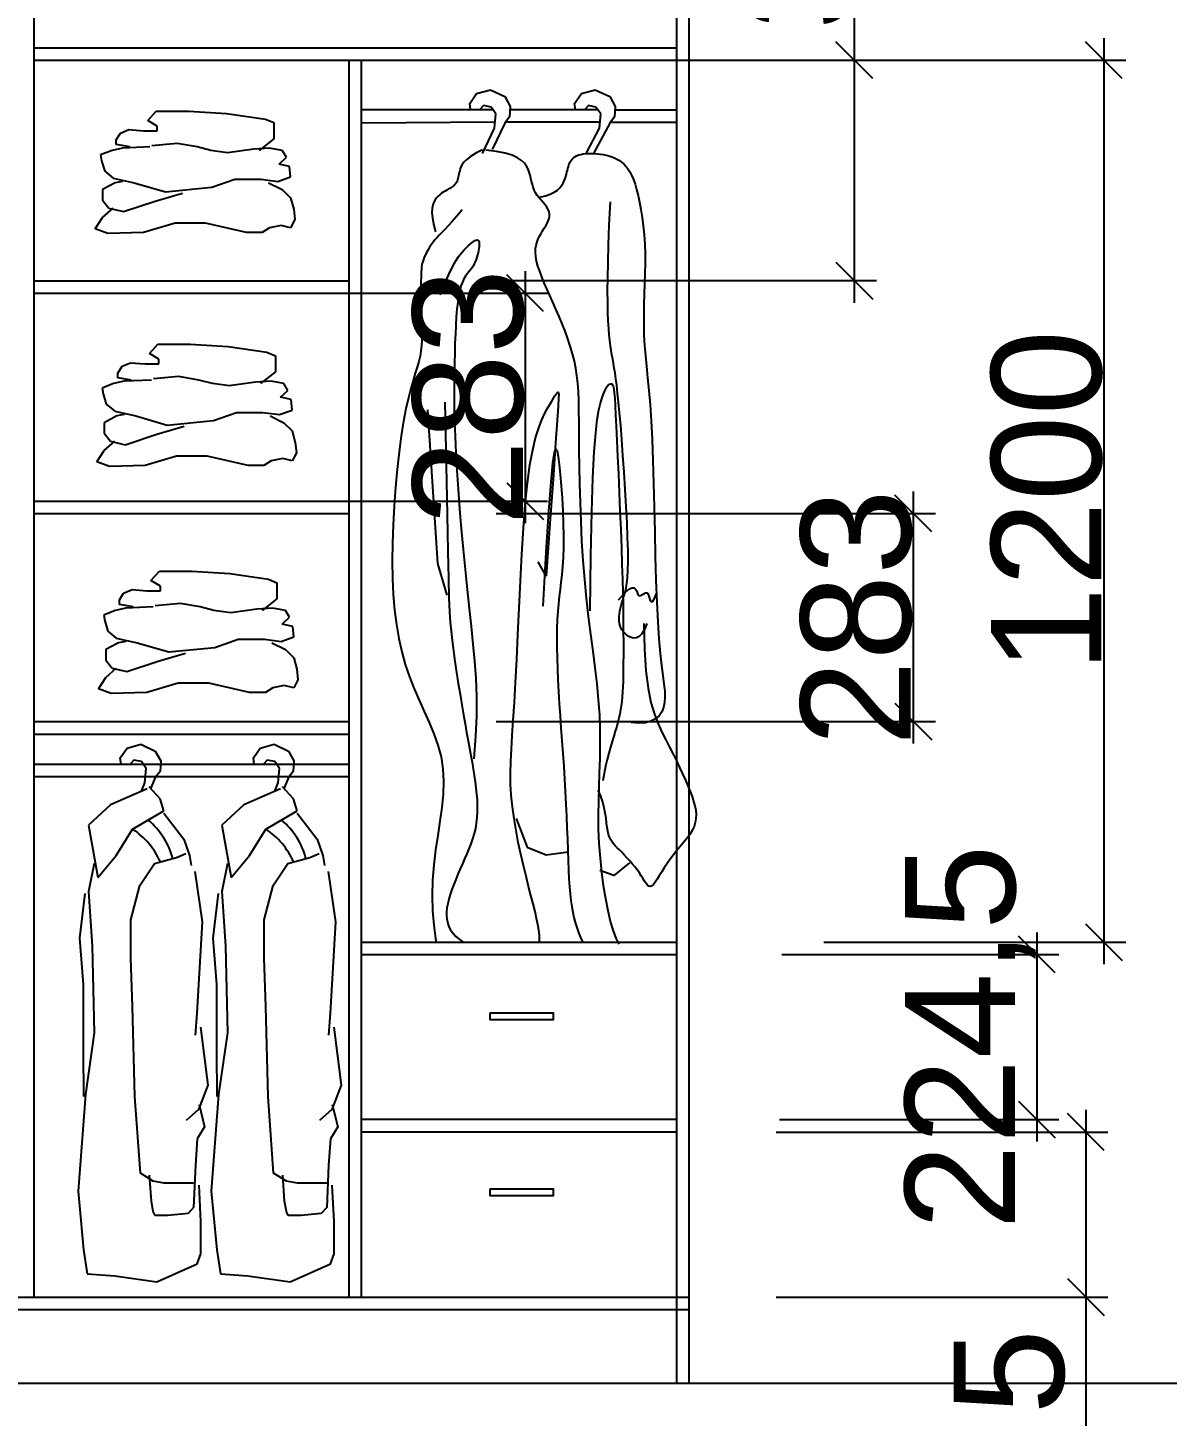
# Model space of a CAD drawing. Header units: millimetres. Extents: x -1666 to 220555, y -7114 to 28673.
# Drawn here: x 55787 to 57337, y -3278 to -1389 of the extents above; entities that cross this region are included whole.
import ezdxf

# ---------------------------------------------------------------- set-up
doc = ezdxf.new("R2010")
doc.units = ezdxf.units.MM
doc.header["$LTSCALE"] = 80
doc.styles.get("Standard").update_dxf_attribs({"font": 'arial.ttf'})
doc.dimstyles.new('ISO-25', dxfattribs={"dimtxt": 150, "dimasz": 50, "dimexe": 30, "dimexo": 200, "dimtad": 1, "dimtxsty": 'Standard', "dimblk": 'OBLIQUE', "dimcen": 2.5, "dimdle": 30, "dimclrd": 3, "dimclre": 3, "dimclrt": 3, "dimadec": 0, "dimazin": 0, "dimtfac": 1, "dimtmove": 0, "dimatfit": 3, "dimfxl": 1, "dimtfillclr": 3, "dimarcsym": 0})

# ---------------------------------------------------------------- blocks, each defined once
blk = doc.blocks.new('_Oblique')
at = {"color": 0, "linetype": 'ByBlock', "lineweight": -2}
blk.add_line((-0.5, -0.5), (0.5, 0.5), dxfattribs=at)
blk = doc.blocks.new('*D281')
at = {"color": 3, "lineweight": -2, "transparency": 16777216}
for p, q in [((56463.6, -1720.1), (56463.6, -2063.1)), ((56067.2, -1750.1), (56493.6, -1750.1)), ((56067.2, -2033.1), (56493.6, -2033.1))]:
    blk.add_line(p, q, dxfattribs=at)
at = {"layer": 'Defpoints', "color": 0, "transparency": 16777216}
for p in [(55867.2, -1750.1), (55867.2, -2033.1), (56463.6, -2033.1)]:
    blk.add_point(p, dxfattribs=at)
at = {"color": 3, "lineweight": -2, "transparency": 16777216, "xscale": 50, "yscale": 50, "zscale": 50}
for p, rotation in [((56463.6, -1750.1), 90), ((56463.6, -2033.1), 270)]:
    blk.add_blockref('_Oblique', p, dxfattribs=dict(at, rotation=rotation))
at = {"color": 3, "transparency": 16777216, "insert": (56386.4, -1891.6), "char_height": 150, "attachment_point": 5, "rotation": 90}
blk.add_mtext('283', dxfattribs=at)
blk = doc.blocks.new('*D282')
at = {"color": 3, "lineweight": -2, "transparency": 16777216}
for p, q in [((56991.5, -2020.1), (56991.5, -2363.1)), ((56424, -2050.1), (57021.5, -2050.1)), ((56424, -2333.1), (57021.5, -2333.1))]:
    blk.add_line(p, q, dxfattribs=at)
at = {"layer": 'Defpoints', "color": 0, "transparency": 16777216}
for p in [(56224, -2050.1), (56224, -2333.1), (56991.5, -2333.1)]:
    blk.add_point(p, dxfattribs=at)
at = {"color": 3, "lineweight": -2, "transparency": 16777216, "xscale": 50, "yscale": 50, "zscale": 50}
for p, rotation in [((56991.5, -2050.1), 90), ((56991.5, -2333.1), 270)]:
    blk.add_blockref('_Oblique', p, dxfattribs=dict(at, rotation=rotation))
at = {"color": 3, "transparency": 16777216, "insert": (56914.2, -2191.6), "char_height": 150, "attachment_point": 5, "rotation": 90}
blk.add_mtext('283', dxfattribs=at)
blk = doc.blocks.new('*D283')
at = {"color": 3, "lineweight": -2, "transparency": 16777216}
for p, q in [((56911.3, -1433.1), (56911.3, -1051.1)), ((56424, -1433.1), (56941.3, -1433.1)), ((56911.3, -1763.1), (56911.3, -1433.1)), ((56424, -1733.1), (56941.3, -1733.1))]:
    blk.add_line(p, q, dxfattribs=at)
at = {"layer": 'Defpoints', "color": 0, "transparency": 16777216}
for p in [(56224, -1433.1), (56911.3, -1433.1), (56224, -1733.1)]:
    blk.add_point(p, dxfattribs=at)
at = {"color": 3, "lineweight": -2, "transparency": 16777216, "xscale": 50, "yscale": 50, "zscale": 50}
for p, rotation in [((56911.3, -1433.1), 90), ((56911.3, -1733.1), 270)]:
    blk.add_blockref('_Oblique', p, dxfattribs=dict(at, rotation=rotation))
at = {"color": 3, "transparency": 16777216, "insert": (56834.1, -1217.1), "char_height": 150, "attachment_point": 5, "rotation": 90}
blk.add_mtext('300', dxfattribs=at)
blk = doc.blocks.new('*D284')
at = {"color": 3, "lineweight": -2, "transparency": 16777216}
for p, q in [((57250.6, -1403.1), (57250.6, -2663.1)), ((56869.7, -1433.1), (57280.6, -1433.1)), ((56869.7, -2633.1), (57280.6, -2633.1))]:
    blk.add_line(p, q, dxfattribs=at)
at = {"layer": 'Defpoints', "color": 0, "transparency": 16777216}
for p in [(56669.7, -1433.1), (56669.7, -2633.1), (57250.6, -2633.1)]:
    blk.add_point(p, dxfattribs=at)
at = {"color": 3, "lineweight": -2, "transparency": 16777216, "xscale": 50, "yscale": 50, "zscale": 50}
for p, rotation in [((57250.6, -1433.1), 90), ((57250.6, -2633.1), 270)]:
    blk.add_blockref('_Oblique', p, dxfattribs=dict(at, rotation=rotation))
at = {"color": 3, "transparency": 16777216, "insert": (57173.4, -2033.1), "char_height": 150, "attachment_point": 5, "rotation": 90}
blk.add_mtext('1200', dxfattribs=at)
blk = doc.blocks.new('*D286')
at = {"color": 3, "lineweight": -2, "transparency": 16777216}
for p, q in [((57159.7, -2620.1), (57159.7, -2904.6)), ((56812.8, -2650.1), (57189.7, -2650.1)), ((56809.4, -2874.6), (57189.7, -2874.6))]:
    blk.add_line(p, q, dxfattribs=at)
at = {"layer": 'Defpoints', "color": 0, "transparency": 16777216}
for p in [(56612.8, -2650.1), (56609.4, -2874.6), (57159.7, -2874.6)]:
    blk.add_point(p, dxfattribs=at)
at = {"color": 3, "lineweight": -2, "transparency": 16777216, "xscale": 50, "yscale": 50, "zscale": 50}
for p, rotation in [((57159.7, -2650.1), 90), ((57159.7, -2874.6), 270)]:
    blk.add_blockref('_Oblique', p, dxfattribs=dict(at, rotation=rotation))
at = {"color": 3, "transparency": 16777216, "insert": (57069, -2762.4), "char_height": 150, "attachment_point": 5, "rotation": 90}
blk.add_mtext('224,5', dxfattribs=at)
blk = doc.blocks.new('*D287')
at = {"color": 3, "lineweight": -2, "transparency": 16777216}
for p, q in [((57226.1, -2861.6), (57226.1, -3116.1)), ((56804.9, -2891.6), (57256.1, -2891.6)), ((56804.9, -3116.1), (57256.1, -3116.1)), ((57226.1, -3116.1), (57226.1, -3677.3))]:
    blk.add_line(p, q, dxfattribs=at)
at = {"layer": 'Defpoints', "color": 0, "transparency": 16777216}
for p in [(56604.9, -2891.6), (56604.9, -3116.1), (57226.1, -3116.1)]:
    blk.add_point(p, dxfattribs=at)
at = {"color": 3, "lineweight": -2, "transparency": 16777216, "xscale": 50, "yscale": 50, "zscale": 50}
for p, rotation in [((57226.1, -2891.6), 90), ((57226.1, -3116.1), 270)]:
    blk.add_blockref('_Oblique', p, dxfattribs=dict(at, rotation=rotation))
at = {"color": 3, "transparency": 16777216, "insert": (57135.3, -3421.7), "char_height": 150, "attachment_point": 5, "rotation": 90}
blk.add_mtext('224,5', dxfattribs=at)
blk = doc.blocks.new('*D288')
at = {"color": 3, "lineweight": -2, "transparency": 16777216}
for p, q in [((54903.7, -3316.1), (54903.7, -3630.4)), ((55332.5, -3316.1), (55332.5, -3630.4)), ((54873.7, -3600.4), (55332.5, -3600.4)), ((55332.5, -3600.4), (56013.6, -3600.4))]:
    blk.add_line(p, q, dxfattribs=at)
at = {"layer": 'Defpoints', "color": 0, "transparency": 16777216}
for p in [(54903.7, -3116.1), (55332.5, -3116.1), (55332.5, -3600.4)]:
    blk.add_point(p, dxfattribs=at)
at = {"color": 3, "lineweight": -2, "transparency": 16777216, "xscale": 50, "yscale": 50, "zscale": 50, "rotation": 180}
blk.add_blockref('_Oblique', (54903.7, -3600.4), dxfattribs=at)
at = {"color": 3, "lineweight": -2, "transparency": 16777216, "xscale": 50, "yscale": 50, "zscale": 50}
blk.add_blockref('_Oblique', (55332.5, -3600.4), dxfattribs=at)
at = {"color": 3, "transparency": 16777216, "insert": (55698, -3509.6), "char_height": 150, "attachment_point": 5}
blk.add_mtext('428,75', dxfattribs=at)

msp = doc.modelspace()

# ---------------------------------------------------------------- linework, layer by layer
at = {"color": 41, "true_color": 0xf4ee51}
for p, q in [((56669.714, -3233.143), (56669.714, -423.143)), ((56686.714, -3233.143), (56686.714, -423.143)), ((55795.214, -3116.143), (55795.214, -440.143)), ((55795.214, -1416.143), (56669.714, -1416.143)), ((55795.214, -1433.143), (56669.714, -1433.143)), ((56223.964, -3116.143), (56223.964, -1433.143)), ((56240.964, -3116.143), (56240.964, -1433.143)), ((55795.214, -1733.143), (56223.964, -1733.143)), ((55795.214, -1750.143), (56223.964, -1750.143)), ((55795.214, -2033.143), (56223.964, -2033.143)), ((55795.214, -2050.143), (56223.964, -2050.143)), ((55795.214, -2333.143), (56223.964, -2333.143)), ((55795.214, -2350.143), (56223.964, -2350.143)), ((56240.964, -2633.143), (56669.714, -2633.143)), ((56240.964, -2650.143), (56669.714, -2650.143)), ((56669.714, -2874.643), (56240.964, -2874.643)), ((56669.714, -2891.643), (56240.964, -2891.643)), ((54903.714, -3116.143), (56686.714, -3116.143)), ((54903.714, -3133.143), (56686.714, -3133.143)), ((49392.576, -3233.143), (57996.849, -3233.143))]:
    msp.add_line(p, q, dxfattribs=at)
at = {"color": 8}
for p, q in [((56397.419, -1478.494), (56416.112, -1473.354)), ((56416.112, -1473.354), (56435.738, -1482.607)), ((56540.125, -1478.494), (56558.817, -1473.354)), ((56558.817, -1473.354), (56578.444, -1482.607)), ((56388.073, -1491.859), (56397.419, -1478.494)), ((56389.227, -1500.323), (56388.073, -1491.859)), ((56435.738, -1482.607), (56443.215, -1495.972)), ((56530.779, -1491.859), (56540.125, -1478.494)), ((56531.933, -1500.323), (56530.779, -1491.859)), ((56578.444, -1482.607), (56585.921, -1495.972)), ((55949.992, -1514.961), (55961.421, -1502.389)), ((55961.421, -1502.389), (56005.706, -1502.389)), ((56005.706, -1502.389), (56057.135, -1505.532)), ((56057.135, -1505.532), (56109.992, -1513.389)), ((56240.964, -1500.323), (56419.396, -1500.323)), ((56406.766, -1494.944), (56401.875, -1500.323)), ((56417.046, -1497), (56406.766, -1494.944)), ((56423.588, -1506.252), (56417.046, -1497)), ((56421.719, -1525.786), (56423.588, -1506.252)), ((56442.281, -1510.365), (56435.738, -1518.589)), ((56443.215, -1495.972), (56442.281, -1510.365)), ((56442.933, -1500.323), (56562.102, -1500.323)), ((56442.933, -1500.323), (56504.312, -1500.323)), ((56549.471, -1494.944), (56544.581, -1500.323)), ((56559.752, -1497), (56549.471, -1494.944)), ((56566.294, -1506.252), (56559.752, -1497)), ((56564.425, -1525.786), (56566.294, -1506.252)), ((56584.987, -1510.365), (56578.444, -1518.589)), ((56585.921, -1495.972), (56584.987, -1510.365)), ((56586.786, -1500.615), (56669.714, -1500.615)), ((55912.849, -1532.247), (55924.278, -1527.532)), ((55924.278, -1527.532), (55944.278, -1529.104)), ((55944.278, -1529.104), (55962.849, -1529.104)), ((55962.849, -1522.818), (55949.992, -1514.961)), ((55962.849, -1529.104), (55962.849, -1522.818)), ((56109.992, -1513.389), (56121.42, -1518.104)), ((56121.42, -1518.104), (56121.42, -1540.104)), ((56240.964, -1518.176), (56422.549, -1517.111)), ((56405.501, -1560.235), (56421.719, -1525.786)), ((56435.738, -1518.589), (56418.377, -1554.796)), ((56436.915, -1517.111), (56565.255, -1517.111)), ((56436.915, -1517.111), (56507.465, -1517.111)), ((56547.024, -1559.052), (56564.425, -1525.786)), ((56578.444, -1518.589), (56556.953, -1559.271)), ((56580.768, -1517.403), (56669.714, -1517.403)), ((55907.135, -1541.675), (55912.849, -1532.247)), ((55907.135, -1547.961), (55907.135, -1541.675)), ((55925.706, -1551.104), (55907.135, -1547.961)), ((55989.992, -1546.389), (55955.706, -1549.532)), ((56017.135, -1551.104), (55989.992, -1546.389)), ((56121.42, -1540.104), (56101.42, -1555.818)), ((55901.421, -1555.818), (55885.706, -1562.104)), ((55885.706, -1562.104), (55887.135, -1569.961)), ((55915.706, -1552.675), (55901.421, -1555.818)), ((55952.849, -1551.104), (55915.706, -1552.675)), ((56035.706, -1555.818), (56017.135, -1551.104)), ((56058.563, -1558.961), (56035.706, -1555.818)), ((56094.277, -1554.247), (56058.563, -1558.961)), ((56115.706, -1552.675), (56094.277, -1554.247)), ((56132.849, -1555.818), (56115.706, -1552.675)), ((56128.563, -1574.675), (56138.563, -1565.247)), ((56138.563, -1565.247), (56132.849, -1555.818)), ((55887.135, -1569.961), (55891.421, -1584.104)), ((55891.421, -1584.104), (55902.849, -1593.532)), ((56142.849, -1577.818), (56128.563, -1574.675)), ((56144.277, -1591.961), (56142.849, -1577.818)), ((55905.706, -1599.818), (55888.564, -1609.247)), ((55902.849, -1593.532), (55931.421, -1599.818)), ((55915.706, -1598.247), (55905.706, -1599.818)), ((55931.421, -1599.818), (55974.278, -1612.389)), ((56037.135, -1606.104), (56068.563, -1595.104)), ((56068.563, -1595.104), (56104.277, -1595.104)), ((56104.277, -1595.104), (56127.135, -1598.247)), ((56114.277, -1599.818), (56132.849, -1609.247)), ((56127.135, -1598.247), (56144.277, -1591.961)), ((55888.564, -1609.247), (55888.564, -1623.389)), ((55888.564, -1623.389), (55897.135, -1634.389)), ((55959.992, -1624.961), (55997.135, -1613.961)), ((55974.278, -1612.389), (56037.135, -1606.104)), ((56132.849, -1609.247), (56144.277, -1620.247)), ((56144.277, -1620.247), (56148.563, -1635.961)), ((55888.564, -1646.961), (55902.849, -1634.389)), ((55897.135, -1634.389), (55917.135, -1639.104)), ((55917.135, -1639.104), (55959.992, -1624.961)), ((56148.563, -1635.961), (56149.992, -1650.104)), ((55878.564, -1662.675), (55888.564, -1646.961)), ((55987.135, -1654.818), (55944.278, -1667.389)), ((56028.563, -1654.818), (55987.135, -1654.818)), ((56084.278, -1667.389), (56028.563, -1654.818)), ((56115.706, -1661.104), (56105.706, -1667.389)), ((56131.42, -1657.961), (56115.706, -1661.104)), ((56144.277, -1661.104), (56131.42, -1657.961)), ((56149.992, -1650.104), (56144.277, -1661.104)), ((55895.706, -1668.961), (55878.564, -1662.675)), ((55944.278, -1667.389), (55895.706, -1668.961)), ((56105.706, -1667.389), (56084.278, -1667.389)), ((55952.137, -1832.149), (55963.565, -1819.577)), ((55964.994, -1840.006), (55952.137, -1832.149)), ((55963.565, -1819.577), (56007.851, -1819.577)), ((56007.851, -1819.577), (56059.279, -1822.72)), ((56059.279, -1822.72), (56112.136, -1830.577)), ((56112.136, -1830.577), (56123.565, -1835.292)), ((55909.28, -1858.863), (55914.994, -1849.435)), ((55914.994, -1849.435), (55926.423, -1844.72)), ((55926.423, -1844.72), (55946.422, -1846.292)), ((55946.422, -1846.292), (55964.994, -1846.292)), ((55964.994, -1846.292), (55964.994, -1840.006)), ((56123.565, -1835.292), (56123.565, -1857.292)), ((55917.851, -1869.863), (55903.565, -1873.006)), ((55909.28, -1865.149), (55909.28, -1858.863)), ((55927.851, -1868.292), (55909.28, -1865.149)), ((55954.994, -1868.292), (55917.851, -1869.863)), ((55992.137, -1863.577), (55957.851, -1866.72)), ((56019.279, -1868.292), (55992.137, -1863.577)), ((56037.851, -1873.006), (56019.279, -1868.292)), ((56117.851, -1869.863), (56096.422, -1871.435)), ((56123.565, -1857.292), (56103.565, -1873.006)), ((56134.994, -1873.006), (56117.851, -1869.863)), ((55903.565, -1873.006), (55887.851, -1879.292)), ((55887.851, -1879.292), (55889.28, -1887.149)), ((55889.28, -1887.149), (55893.565, -1901.292)), ((56060.708, -1876.149), (56037.851, -1873.006)), ((56096.422, -1871.435), (56060.708, -1876.149)), ((56130.708, -1891.863), (56140.708, -1882.435)), ((56140.708, -1882.435), (56134.994, -1873.006)), ((55893.565, -1901.292), (55904.994, -1910.72)), ((56144.994, -1895.006), (56130.708, -1891.863)), ((56146.422, -1909.149), (56144.994, -1895.006)), ((55907.851, -1917.006), (55890.708, -1926.435)), ((55890.708, -1926.435), (55890.708, -1940.577)), ((55904.994, -1910.72), (55933.565, -1917.006)), ((55917.851, -1915.435), (55907.851, -1917.006)), ((55933.565, -1917.006), (55976.422, -1929.577)), ((55976.422, -1929.577), (56039.279, -1923.292)), ((56039.279, -1923.292), (56070.708, -1912.292)), ((56070.708, -1912.292), (56106.422, -1912.292)), ((56106.422, -1912.292), (56129.279, -1915.435)), ((56116.422, -1917.006), (56134.994, -1926.435)), ((56129.279, -1915.435), (56146.422, -1909.149)), ((56134.994, -1926.435), (56146.422, -1937.434)), ((55890.708, -1940.577), (55899.28, -1951.577)), ((55919.28, -1956.292), (55962.137, -1942.149)), ((55962.137, -1942.149), (55999.28, -1931.149)), ((56146.422, -1937.434), (56150.708, -1953.149)), ((55880.708, -1979.863), (55890.708, -1964.149)), ((55890.708, -1964.149), (55904.994, -1951.577)), ((55899.28, -1951.577), (55919.28, -1956.292)), ((56150.708, -1953.149), (56152.136, -1967.292)), ((55897.851, -1986.149), (55880.708, -1979.863)), ((55989.28, -1972.006), (55946.422, -1984.577)), ((56030.708, -1972.006), (55989.28, -1972.006)), ((56086.422, -1984.577), (56030.708, -1972.006)), ((56117.851, -1978.292), (56107.851, -1984.577)), ((56133.565, -1975.149), (56117.851, -1978.292)), ((56146.422, -1978.292), (56133.565, -1975.149)), ((56152.136, -1967.292), (56146.422, -1978.292)), ((55946.422, -1984.577), (55897.851, -1986.149)), ((56107.851, -1984.577), (56086.422, -1984.577)), ((55954.281, -2140.93), (55965.71, -2128.359)), ((55965.71, -2128.359), (56009.995, -2128.359)), ((56009.995, -2128.359), (56061.424, -2131.502)), ((56061.424, -2131.502), (56114.281, -2139.359)), ((55917.138, -2158.216), (55928.567, -2153.502)), ((55928.567, -2153.502), (55948.567, -2155.073)), ((55967.138, -2148.787), (55954.281, -2140.93)), ((55967.138, -2155.073), (55967.138, -2148.787)), ((56114.281, -2139.359), (56125.709, -2144.073)), ((56125.709, -2144.073), (56125.709, -2166.073)), ((55911.424, -2167.645), (55917.138, -2158.216)), ((55911.424, -2173.93), (55911.424, -2167.645)), ((55948.567, -2155.073), (55967.138, -2155.073)), ((55994.281, -2172.359), (55959.995, -2175.502)), ((56021.424, -2177.073), (55994.281, -2172.359)), ((56125.709, -2166.073), (56105.709, -2181.787)), ((55905.71, -2181.787), (55889.996, -2188.073)), ((55889.996, -2188.073), (55891.424, -2195.93)), ((55919.996, -2178.645), (55905.71, -2181.787)), ((55929.996, -2177.073), (55911.424, -2173.93)), ((55957.138, -2177.073), (55919.996, -2178.645)), ((56039.995, -2181.787), (56021.424, -2177.073)), ((56062.852, -2184.93), (56039.995, -2181.787)), ((56098.567, -2180.216), (56062.852, -2184.93)), ((56119.995, -2178.645), (56098.567, -2180.216)), ((56137.138, -2181.787), (56119.995, -2178.645)), ((56132.852, -2200.645), (56142.852, -2191.216)), ((56142.852, -2191.216), (56137.138, -2181.787)), ((55891.424, -2195.93), (55895.71, -2210.073)), ((55895.71, -2210.073), (55907.138, -2219.502)), ((56147.138, -2203.787), (56132.852, -2200.645)), ((56148.567, -2217.93), (56147.138, -2203.787)), ((55909.996, -2225.787), (55892.853, -2235.216)), ((55907.138, -2219.502), (55935.71, -2225.787)), ((55919.996, -2224.216), (55909.996, -2225.787)), ((55935.71, -2225.787), (55978.567, -2238.359)), ((56041.424, -2232.073), (56072.852, -2221.073)), ((56072.852, -2221.073), (56108.567, -2221.073)), ((56108.567, -2221.073), (56131.424, -2224.216)), ((56118.567, -2225.787), (56137.138, -2235.216)), ((56131.424, -2224.216), (56148.567, -2217.93)), ((55892.853, -2235.216), (55892.853, -2249.359)), ((55964.281, -2250.93), (56001.424, -2239.93)), ((55978.567, -2238.359), (56041.424, -2232.073)), ((56137.138, -2235.216), (56148.567, -2246.216)), ((56148.567, -2246.216), (56152.852, -2261.93)), ((55892.853, -2249.359), (55901.424, -2260.359)), ((55892.853, -2272.93), (55907.138, -2260.359)), ((55901.424, -2260.359), (55921.424, -2265.073)), ((55921.424, -2265.073), (55964.281, -2250.93)), ((56152.852, -2261.93), (56154.281, -2276.073)), ((55882.853, -2288.645), (55892.853, -2272.93)), ((55991.424, -2280.787), (55948.567, -2293.359)), ((56032.852, -2280.787), (55991.424, -2280.787)), ((56088.567, -2293.359), (56032.852, -2280.787)), ((56135.709, -2283.93), (56119.995, -2287.073)), ((56148.567, -2287.073), (56135.709, -2283.93)), ((56154.281, -2276.073), (56148.567, -2287.073)), ((55899.996, -2294.93), (55882.853, -2288.645)), ((55948.567, -2293.359), (55899.996, -2294.93)), ((56109.995, -2293.359), (56088.567, -2293.359)), ((56119.995, -2287.073), (56109.995, -2293.359)), ((55912.435, -2382.407), (55921.781, -2369.042)), ((55921.781, -2369.042), (55940.474, -2363.902)), ((55940.474, -2363.902), (55960.1, -2373.155)), ((55960.1, -2373.155), (55967.577, -2386.52)), ((56093.722, -2382.407), (56103.068, -2369.042)), ((56103.068, -2369.042), (56121.76, -2363.902)), ((56121.76, -2363.902), (56141.387, -2373.155)), ((56141.387, -2373.155), (56148.864, -2386.52)), ((55795.214, -2390.871), (56223.964, -2390.871)), ((55913.589, -2390.871), (55912.435, -2382.407)), ((55931.127, -2385.492), (55926.237, -2390.871)), ((55941.408, -2387.548), (55931.127, -2385.492)), ((55947.95, -2396.8), (55941.408, -2387.548)), ((55946.081, -2416.334), (55947.95, -2396.8)), ((55967.577, -2386.52), (55966.643, -2400.913)), ((56094.876, -2390.871), (56093.722, -2382.407)), ((56112.414, -2385.492), (56107.524, -2390.871)), ((56122.695, -2387.548), (56112.414, -2385.492)), ((56129.237, -2396.8), (56122.695, -2387.548)), ((56127.368, -2416.334), (56129.237, -2396.8)), ((56148.864, -2386.52), (56147.929, -2400.913)), ((55795.214, -2407.659), (56223.964, -2407.659)), ((55941.617, -2427.942), (55946.081, -2416.334)), ((55960.1, -2409.137), (55954.493, -2422.502)), ((55966.643, -2400.913), (55960.1, -2409.137)), ((56122.903, -2427.942), (56127.368, -2416.334)), ((56141.387, -2409.137), (56135.779, -2422.502)), ((56147.929, -2400.913), (56141.387, -2409.137)), ((55949.289, -2424.566), (55899.404, -2446.515)), ((55966.749, -2438.284), (55951.783, -2421.822)), ((55954.493, -2422.502), (55954.26, -2424.547)), ((56130.576, -2424.566), (56080.691, -2446.515)), ((56148.035, -2438.284), (56133.07, -2421.822)), ((56135.779, -2422.502), (56135.547, -2424.547)), ((55899.404, -2446.515), (55869.473, -2473.952)), ((55929.335, -2479.439), (55971.737, -2454.746)), ((55971.737, -2454.746), (55966.749, -2438.284)), ((56080.691, -2446.515), (56050.76, -2473.952)), ((56110.622, -2479.439), (56153.024, -2454.746)), ((56153.024, -2454.746), (56148.035, -2438.284)), ((55869.473, -2473.952), (55881.944, -2545.287)), ((55971.737, -2457.49), (55999.174, -2493.158)), ((56050.76, -2473.952), (56063.231, -2545.287)), ((56153.024, -2457.49), (56180.461, -2493.158)), ((55906.887, -2515.107), (55929.335, -2479.439)), ((55999.174, -2493.158), (56006.657, -2515.107)), ((56088.173, -2515.107), (56110.622, -2479.439)), ((56180.461, -2493.158), (56187.943, -2515.107)), ((55989.197, -2517.851), (56001.668, -2512.363)), ((56170.484, -2517.851), (56182.955, -2512.363)), ((55876.956, -2526.082), (55869.473, -2564.493)), ((55881.944, -2545.287), (55906.887, -2515.107)), ((55939.312, -2556.262), (55959.266, -2526.082)), ((55959.266, -2526.082), (55989.197, -2517.851)), ((56006.657, -2515.107), (56009.151, -2528.825)), ((56058.242, -2526.082), (56050.76, -2564.493)), ((56063.231, -2545.287), (56088.173, -2515.107)), ((56120.599, -2556.262), (56140.553, -2526.082)), ((56140.553, -2526.082), (56170.484, -2517.851)), ((56187.943, -2515.107), (56190.438, -2528.825)), ((56014.14, -2537.056), (56024.117, -2605.648)), ((56195.426, -2537.056), (56205.403, -2605.648)), ((55864.485, -2567.237), (55857.002, -2627.598)), ((55869.473, -2564.493), (55874.462, -2638.573)), ((55926.841, -2602.905), (55939.312, -2556.262)), ((56045.771, -2567.237), (56038.288, -2627.598)), ((56050.76, -2564.493), (56055.748, -2638.573)), ((56108.127, -2602.905), (56120.599, -2556.262)), ((55926.841, -2655.035), (55926.841, -2602.905)), ((56024.117, -2605.648), (56016.929, -2729.727)), ((56108.127, -2655.035), (56108.127, -2602.905)), ((56205.403, -2605.648), (56198.215, -2729.727)), ((55857.002, -2627.598), (55861.99, -2690.702)), ((55874.462, -2638.573), (55876.956, -2756.551)), ((56038.288, -2627.598), (56043.277, -2690.702)), ((56055.748, -2638.573), (56058.242, -2756.551)), ((55929.335, -2720.883), (55926.841, -2655.035)), ((56110.622, -2720.883), (56108.127, -2655.035)), ((55861.99, -2690.702), (55861.99, -2781.244)), ((56043.277, -2690.702), (56043.277, -2781.244)), ((55932.387, -2843.191), (55929.335, -2720.883)), ((56016.929, -2729.727), (56014.435, -2759.908)), ((56113.674, -2843.191), (56110.622, -2720.883)), ((56198.215, -2729.727), (56195.721, -2759.908)), ((55876.956, -2756.551), (55865.043, -2840.448)), ((56021.917, -2748.933), (56031.599, -2827.886)), ((56058.242, -2756.551), (56046.329, -2840.448)), ((56203.204, -2748.933), (56212.886, -2827.886)), ((55861.99, -2781.244), (55862.548, -2843.191)), ((56043.277, -2781.244), (56043.835, -2843.191)), ((56031.599, -2827.886), (56019.128, -2860.81)), ((56212.886, -2827.886), (56200.415, -2860.81)), ((55865.043, -2840.448), (55855.066, -2972.144)), ((55939.87, -2947.451), (55932.387, -2843.191)), ((56046.329, -2840.448), (56036.352, -2972.144)), ((56121.156, -2947.451), (56113.674, -2843.191)), ((56019.128, -2860.81), (56002.226, -2876.115)), ((56019.686, -2854.166), (56027.169, -2884.346)), ((56200.415, -2860.81), (56183.513, -2876.115)), ((56200.972, -2854.166), (56208.455, -2884.346)), ((56027.169, -2884.346), (56017.192, -2900.808)), ((56208.455, -2884.346), (56198.478, -2900.808)), ((56017.192, -2900.808), (56014.698, -2936.476)), ((56198.478, -2900.808), (56195.984, -2936.476)), ((56014.698, -2936.476), (56012.203, -2994.093)), ((56195.984, -2936.476), (56193.49, -2994.093)), ((55957.33, -2958.426), (55939.87, -2947.451)), ((55954.836, -2985.862), (55952.341, -2950.195)), ((55972.295, -2961.169), (55957.33, -2958.426)), ((56012.203, -2961.169), (55972.295, -2961.169)), ((56022.18, -3013.299), (56019.686, -2963.913)), ((56138.616, -2958.426), (56121.156, -2947.451)), ((56136.122, -2985.862), (56133.628, -2950.195)), ((56153.582, -2961.169), (56138.616, -2958.426)), ((56193.49, -2961.169), (56153.582, -2961.169)), ((56203.467, -3013.299), (56200.972, -2963.913)), ((55855.066, -2972.144), (55862.548, -3051.711)), ((56036.352, -2972.144), (56043.835, -3051.711)), ((55957.33, -2999.581), (55954.836, -2985.862)), ((55959.824, -3005.068), (55957.33, -2999.581)), ((56004.721, -3002.324), (55977.284, -3005.068)), ((56012.203, -2994.093), (56004.721, -3002.324)), ((56138.616, -2999.581), (56136.122, -2985.862)), ((56141.11, -3005.068), (56138.616, -2999.581)), ((56186.007, -3002.324), (56158.57, -3005.068)), ((56193.49, -2994.093), (56186.007, -3002.324)), ((55977.284, -3005.068), (55959.824, -3005.068)), ((56022.18, -3057.198), (56022.18, -3013.299)), ((56158.57, -3005.068), (56141.11, -3005.068)), ((56203.467, -3057.198), (56203.467, -3013.299)), ((55862.548, -3051.711), (55867.537, -3084.635)), ((56017.192, -3070.916), (56022.18, -3057.198)), ((56043.835, -3051.711), (56048.823, -3084.635)), ((56198.478, -3070.916), (56203.467, -3057.198)), ((55962.318, -3095.61), (56017.192, -3070.916)), ((56143.605, -3095.61), (56198.478, -3070.916)), ((55867.537, -3084.635), (55904.951, -3087.378)), ((55904.951, -3087.378), (55962.318, -3095.61)), ((56048.823, -3084.635), (56086.237, -3087.378)), ((56086.237, -3087.378), (56143.605, -3095.61))]:
    msp.add_line(p, q, dxfattribs=at)
for points in [[(56405.55, -1555.131), (56396.329, -1559.826), (56389.209, -1564.132), (56383.899, -1568.079), (56380.109, -1571.7), (56377.547, -1575.027), (56375.924, -1578.091), (56374.949, -1580.924), (56374.331, -1583.558), (56373.825, -1586.02), (56373.365, -1588.319), (56372.931, -1590.459), (56372.5, -1592.443), (56372.053, -1594.277), (56371.568, -1595.965), (56371.025, -1597.51), (56370.402, -1598.917), (56369.68, -1600.194), (56368.845, -1601.362), (56367.884, -1602.446), (56366.785, -1603.472), (56365.536, -1604.464), (56364.123, -1605.447), (56362.535, -1606.448), (56360.758, -1607.49), (56358.789, -1608.6), (56356.661, -1609.803), (56354.416, -1611.128), (56352.096, -1612.602), (56349.742, -1614.252), (56347.397, -1616.104), (56345.101, -1618.187), (56342.898, -1620.527), (56340.844, -1623.182), (56339.058, -1626.323), (56337.674, -1630.156), (56336.826, -1634.882), (56336.647, -1640.705), (56337.272, -1647.827), (56338.835, -1656.453), (56341.469, -1666.784)], [(56591.111, -2636.114), (56587.238, -2627.943), (56583.432, -2617.696), (56579.759, -2605.178), (56576.288, -2590.622), (56573.084, -2574.366), (56570.216, -2556.75), (56567.749, -2538.113), (56565.751, -2518.793), (56564.288, -2499.13), (56563.429, -2479.463), (56563.197, -2460.056), (56563.451, -2440.87), (56564.007, -2421.793), (56564.679, -2402.712), (56565.285, -2383.514), (56565.639, -2364.085), (56565.558, -2344.314), (56564.858, -2324.086), (56563.411, -2303.303), (56561.324, -2281.929), (56558.757, -2259.938), (56555.873, -2237.309), (56552.834, -2214.018), (56549.804, -2190.042), (56546.943, -2165.358), (56544.414, -2139.942), (56542.344, -2113.843), (56540.711, -2087.391), (56539.459, -2060.988), (56538.532, -2035.038), (56537.873, -2009.942), (56537.425, -1986.101), (56537.131, -1963.919), (56536.936, -1943.797), (56536.779, -1926.014), (56536.586, -1910.362), (56536.283, -1896.506), (56535.791, -1884.113), (56535.036, -1872.851), (56533.94, -1862.387), (56532.428, -1852.388), (56530.423, -1842.521), (56527.875, -1832.52), (56524.842, -1822.385), (56521.407, -1812.182), (56517.653, -1801.98), (56513.666, -1791.845), (56509.527, -1781.843), (56505.322, -1772.043), (56501.133, -1762.511), (56497.044, -1753.306), (56493.136, -1744.461), (56489.486, -1736.002), (56486.176, -1727.952), (56483.284, -1720.338), (56480.891, -1713.185), (56479.075, -1706.517), (56477.916, -1700.359), (56477.465, -1694.724), (56477.659, -1689.566), (56478.406, -1684.826), (56479.613, -1680.446), (56481.188, -1676.368), (56483.039, -1672.532), (56485.075, -1668.881), (56487.203, -1665.355), (56489.33, -1661.905), (56491.361, -1658.518), (56493.199, -1655.19), (56494.749, -1651.915), (56495.913, -1648.692), (56496.596, -1645.514), (56496.701, -1642.378), (56496.133, -1639.28), (56494.836, -1636.212), (56492.929, -1633.152), (56490.57, -1630.075), (56487.917, -1626.957), (56485.131, -1623.771), (56482.37, -1620.494), (56479.793, -1617.099), (56477.559, -1613.562), (56475.781, -1609.866), (56474.386, -1606.028), (56473.255, -1602.072), (56472.268, -1598.024), (56471.306, -1593.91), (56470.25, -1589.753), (56468.981, -1585.58), (56467.379, -1581.415), (56465.289, -1577.291), (56462.414, -1573.272), (56458.422, -1569.429), (56452.98, -1565.833), (56445.754, -1562.554), (56436.412, -1559.666), (56424.622, -1557.237), (56410.05, -1555.34)], [(56482.917, -1619.634), (56490.981, -1617.789), (56497.606, -1615.518), (56502.958, -1612.9), (56507.206, -1610.013), (56510.515, -1606.932), (56513.055, -1603.737), (56514.991, -1600.503), (56516.492, -1597.31), (56517.706, -1594.221), (56518.703, -1591.246), (56519.531, -1588.385), (56520.243, -1585.634), (56520.888, -1582.993), (56521.515, -1580.458), (56522.177, -1578.028), (56522.922, -1575.7), (56523.797, -1573.476), (56524.836, -1571.369), (56526.068, -1569.396), (56527.521, -1567.574), (56529.225, -1565.919), (56531.21, -1564.449), (56533.504, -1563.179), (56536.138, -1562.127), (56539.126, -1561.304), (56542.428, -1560.704), (56545.989, -1560.312), (56549.756, -1560.118), (56553.673, -1560.107), (56557.687, -1560.268), (56561.742, -1560.589), (56565.785, -1561.055), (56569.767, -1561.662), (56573.671, -1562.428), (56577.482, -1563.378), (56581.188, -1564.538), (56584.778, -1565.932), (56588.237, -1567.585), (56591.555, -1569.523), (56594.717, -1571.771), (56597.716, -1574.363), (56600.56, -1577.374), (56603.262, -1580.888), (56605.835, -1584.987), (56608.29, -1589.756), (56610.64, -1595.279), (56612.898, -1601.638), (56615.077, -1608.919), (56617.18, -1617.177), (56619.173, -1626.36), (56621.017, -1636.388), (56622.667, -1647.183), (56624.083, -1658.664), (56625.223, -1670.752), (56626.045, -1683.367), (56626.507, -1696.43), (56626.592, -1709.862), (56626.384, -1723.582), (56625.992, -1737.512), (56625.525, -1751.572), (56625.091, -1765.681), (56624.799, -1779.762), (56624.759, -1793.733), (56625.078, -1807.517), (56625.832, -1821.125), (56626.96, -1834.945), (56628.366, -1849.456), (56629.955, -1865.137), (56631.632, -1882.468), (56633.301, -1901.929), (56634.867, -1923.998), (56636.235, -1949.154), (56637.338, -1977.641), (56638.23, -2008.749), (56638.992, -2041.532), (56639.706, -2075.043), (56640.453, -2108.337), (56641.316, -2140.467), (56642.375, -2170.486), (56643.713, -2197.45), (56645.37, -2220.64), (56647.222, -2240.261), (56649.101, -2256.746), (56650.841, -2270.528), (56652.276, -2282.041), (56653.239, -2291.718), (56653.563, -2299.992), (56653.084, -2307.298), (56651.647, -2313.973), (56649.16, -2319.978), (56645.543, -2325.179), (56640.716, -2329.443), (56634.6, -2332.636), (56627.115, -2334.623), (56618.182, -2335.27), (56607.721, -2334.444)], [(56377.903, -1636.78), (56370.446, -1645.561), (56364.062, -1652.786), (56358.615, -1658.705), (56353.971, -1663.569), (56349.997, -1667.629), (56346.559, -1671.137), (56343.523, -1674.343), (56340.755, -1677.499), (56338.146, -1680.804), (56335.687, -1684.247), (56333.396, -1687.765), (56331.29, -1691.296), (56329.384, -1694.776), (56327.695, -1698.144), (56326.241, -1701.335), (56325.039, -1704.289), (56324.095, -1706.973), (56323.381, -1709.49), (56322.86, -1711.974), (56322.494, -1714.558), (56322.245, -1717.376), (56322.075, -1720.563), (56321.948, -1724.252), (56321.824, -1728.577), (56321.677, -1733.631), (56321.517, -1739.338), (56321.366, -1745.58), (56321.244, -1752.241), (56321.172, -1759.204), (56321.171, -1766.35), (56321.262, -1773.564), (56321.467, -1780.727), (56321.787, -1787.75), (56322.153, -1794.647), (56322.478, -1801.46), (56322.672, -1808.231), (56322.649, -1815.002), (56322.321, -1821.815), (56321.599, -1828.712), (56320.395, -1835.735), (56318.652, -1842.969), (56316.428, -1850.684), (56313.813, -1859.189), (56310.896, -1868.798), (56307.764, -1879.823), (56304.508, -1892.575), (56301.215, -1907.366), (56297.976, -1924.508), (56294.874, -1944.18), (56291.98, -1966.02), (56289.357, -1989.536), (56287.07, -2014.232), (56285.186, -2039.614), (56283.769, -2065.189), (56282.883, -2090.462), (56282.594, -2114.939), (56282.96, -2138.222), (56284.01, -2160.3), (56285.765, -2181.261), (56288.248, -2201.188), (56291.481, -2220.169), (56295.485, -2238.29), (56300.282, -2255.636), (56305.895, -2272.293), (56312.284, -2288.36), (56319.167, -2303.982), (56326.201, -2319.321), (56333.042, -2334.533), (56339.347, -2349.78), (56344.773, -2365.218), (56348.977, -2381.009), (56351.615, -2397.31), (56352.467, -2414.248), (56351.797, -2431.823), (56349.992, -2450.001), (56347.441, -2468.748), (56344.529, -2488.03), (56341.645, -2507.815), (56339.175, -2528.069), (56337.506, -2548.758), (56336.948, -2569.742), (56337.492, -2590.449), (56339.054, -2610.202), (56341.547, -2628.322), (56342.565, -2633.143)], [(56629.152, -2199.426), (56625.802, -2207.72), (56622.24, -2213.535), (56618.557, -2217.207), (56614.842, -2219.072), (56611.186, -2219.462), (56607.679, -2218.714), (56604.41, -2217.163), (56601.47, -2215.142), (56598.93, -2212.932), (56596.79, -2210.583), (56595.031, -2208.091), (56593.634, -2205.454), (56592.58, -2202.665), (56591.851, -2199.722), (56591.427, -2196.62), (56591.29, -2193.354), (56591.419, -2189.926), (56591.786, -2186.361), (56592.363, -2182.686), (56593.12, -2178.932), (56594.028, -2175.128), (56595.057, -2171.303), (56596.178, -2167.486), (56597.362, -2163.707), (56598.575, -2159.921), (56599.766, -2155.79), (56600.88, -2150.901), (56601.861, -2144.841), (56602.654, -2137.199), (56603.204, -2127.562), (56603.454, -2115.516), (56603.351, -2100.651), (56602.857, -2082.747), (56602.019, -2062.359), (56600.901, -2040.239), (56599.567, -2017.134), (56598.082, -1993.795), (56596.512, -1970.971), (56594.92, -1949.411), (56593.372, -1929.866), (56591.919, -1912.909), (56590.561, -1898.407), (56589.284, -1886.054), (56588.075, -1875.54), (56586.92, -1866.56), (56585.805, -1858.804), (56584.718, -1851.965), (56583.644, -1845.736), (56582.575, -1839.821), (56581.523, -1833.982), (56580.505, -1827.992), (56579.536, -1821.626), (56578.635, -1814.656), (56577.817, -1806.858), (56577.1, -1798.005), (56576.5, -1787.871), (56576.037, -1776.216), (56575.741, -1762.739), (56575.646, -1747.128), (56575.786, -1729.069), (56576.193, -1708.246), (56576.902, -1684.347), (56577.946, -1657.058), (56579.358, -1626.064)], [(56347.899, -1752.509), (56354.034, -1737.132), (56359.608, -1724.528), (56364.663, -1714.356), (56369.241, -1706.275), (56373.384, -1699.944), (56377.133, -1695.021), (56380.53, -1691.166), (56383.618, -1688.036), (56386.431, -1685.35), (56388.981, -1683.055), (56391.272, -1681.158), (56393.307, -1679.665), (56395.09, -1678.582), (56396.627, -1677.915), (56397.921, -1677.671), (56398.977, -1677.856), (56399.8, -1678.47), (56400.4, -1679.486), (56400.792, -1680.87), (56400.986, -1682.589), (56400.997, -1684.61), (56400.836, -1686.898), (56400.515, -1689.42), (56400.049, -1692.144), (56399.444, -1695.033), (56398.698, -1698.043), (56397.801, -1701.129), (56396.745, -1704.244), (56395.521, -1707.342), (56394.121, -1710.378), (56392.538, -1713.304), (56390.762, -1716.076), (56388.796, -1718.684), (56386.687, -1721.272), (56384.495, -1724.018), (56382.278, -1727.104), (56380.095, -1730.709), (56378.003, -1735.012), (56376.062, -1740.195), (56374.331, -1746.437), (56372.853, -1753.87), (56371.613, -1762.432), (56370.583, -1772.017), (56369.732, -1782.513), (56369.032, -1793.814), (56368.454, -1805.809), (56367.968, -1818.39), (56367.544, -1831.448), (56367.166, -1844.928), (56366.865, -1858.988), (56366.682, -1873.84), (56366.662, -1889.694), (56366.846, -1906.763), (56367.278, -1925.258), (56368.001, -1945.39), (56369.057, -1967.371), (56370.474, -1991.304), (56372.222, -2016.853), (56374.254, -2043.575), (56376.524, -2071.025), (56378.987, -2098.76), (56381.597, -2126.336), (56384.307, -2153.308), (56387.072, -2179.233), (56389.822, -2203.839), (56392.392, -2227.541), (56394.591, -2250.929), (56396.231, -2274.591), (56397.122, -2299.114), (56397.075, -2325.087), (56395.899, -2353.098), (56393.407, -2383.736)], [(56482.61, -2634.774), (56483.061, -2629.483), (56482.885, -2623.511), (56482.124, -2616.803), (56480.826, -2609.291), (56479.043, -2600.908), (56476.824, -2591.588), (56474.221, -2581.263), (56471.282, -2569.866), (56468.059, -2557.331), (56464.614, -2543.64), (56461.061, -2528.973), (56457.524, -2513.562), (56454.129, -2497.635), (56451.002, -2481.424), (56448.269, -2465.159), (56446.054, -2449.069), (56444.485, -2433.386), (56443.647, -2418.201), (56443.473, -2403.061), (56443.859, -2387.371), (56444.698, -2370.541), (56445.884, -2351.977), (56447.313, -2331.088), (56448.878, -2307.279), (56450.473, -2279.961), (56452.023, -2248.821), (56453.568, -2214.679), (56455.175, -2178.636), (56456.914, -2141.793), (56458.854, -2105.252), (56461.064, -2070.113), (56463.613, -2037.478), (56466.57, -2008.448), (56469.971, -1983.858), (56473.726, -1963.477), (56477.714, -1946.81), (56481.811, -1933.361), (56485.895, -1922.633), (56489.844, -1914.13), (56493.536, -1907.356), (56496.847, -1901.815), (56499.683, -1897.095), (56502.057, -1893.122), (56504.008, -1889.907), (56505.576, -1887.46), (56506.801, -1885.792), (56507.722, -1884.912), (56508.379, -1884.833), (56508.813, -1885.563), (56509.029, -1887.53), (56508.902, -1892.828), (56508.271, -1903.966), (56506.978, -1923.456), (56504.863, -1953.807), (56501.766, -1997.53), (56497.529, -2057.135), (56491.991, -2135.132)], [(56551.999, -2182.281), (56552.829, -2107.34), (56554.047, -2047.629), (56555.594, -2001.192), (56557.409, -1966.073), (56559.431, -1940.318), (56561.601, -1921.969), (56563.858, -1909.072), (56566.142, -1899.672), (56568.398, -1892.12), (56570.596, -1886.004), (56572.709, -1881.218), (56574.714, -1877.66), (56576.585, -1875.223), (56578.297, -1873.803), (56579.825, -1873.296), (56581.144, -1873.597), (56582.24, -1874.676), (56583.149, -1876.809), (56583.917, -1880.344), (56584.592, -1885.631), (56585.221, -1893.02), (56585.85, -1902.861), (56586.528, -1915.502), (56587.3, -1931.295), (56588.199, -1950.405), (56589.201, -1972.265), (56590.265, -1996.128), (56591.351, -2021.242), (56592.422, -2046.858), (56593.435, -2072.227), (56594.353, -2096.599), (56595.135, -2119.225), (56595.752, -2139.523), (56596.216, -2157.588), (56596.548, -2173.68), (56596.771, -2188.062), (56596.906, -2200.994), (56596.976, -2212.74), (56597.001, -2223.56), (56597.005, -2233.716), (56597.002, -2243.426), (56596.982, -2252.726), (56596.929, -2261.607), (56596.826, -2270.061), (56596.656, -2278.079), (56596.402, -2285.654), (56596.048, -2292.777), (56595.576, -2299.439), (56594.972, -2305.654), (56594.223, -2311.52), (56593.319, -2317.155), (56592.25, -2322.679), (56591.005, -2328.212), (56589.574, -2333.872), (56587.946, -2339.779), (56586.111, -2346.053), (56584.07, -2352.792), (56581.877, -2360.019), (56579.596, -2367.736), (56577.292, -2375.945), (56575.03, -2384.648), (56572.875, -2393.846), (56570.891, -2403.543), (56569.144, -2413.74)], [(56354.328, -1898.243), (56355.916, -1984.448), (56357.152, -2051.282), (56358.136, -2101.681), (56358.964, -2138.583), (56359.736, -2164.925), (56360.548, -2183.644), (56361.5, -2197.678), (56362.688, -2209.963), (56364.186, -2222.902), (56365.964, -2236.755), (56367.969, -2251.249), (56370.145, -2266.109), (56372.438, -2281.061), (56374.794, -2295.831), (56377.158, -2310.145), (56379.476, -2323.728), (56381.702, -2336.372), (56383.824, -2348.123), (56385.837, -2359.096), (56387.736, -2369.404), (56389.519, -2379.159), (56391.18, -2388.475), (56392.715, -2397.464), (56394.121, -2406.239), (56395.387, -2414.893), (56396.476, -2423.429), (56397.348, -2431.831), (56397.961, -2440.083), (56398.272, -2448.167), (56398.24, -2456.067), (56397.823, -2463.766), (56396.979, -2471.248), (56395.682, -2478.505), (56393.97, -2485.575), (56391.899, -2492.501), (56389.522, -2499.332), (56386.894, -2506.112), (56384.069, -2512.888), (56381.102, -2519.707), (56378.047, -2526.612), (56374.961, -2533.633), (56371.908, -2540.721), (56368.956, -2547.809), (56366.171, -2554.83), (56363.62, -2561.718), (56361.371, -2568.404), (56359.49, -2574.822), (56358.045, -2580.905), (56357.086, -2586.601), (56356.599, -2591.911), (56356.557, -2596.853), (56356.929, -2601.444), (56357.686, -2605.699), (56358.798, -2609.637), (56360.237, -2613.273), (56361.974, -2616.624), (56363.978, -2619.707), (56366.221, -2622.529), (56368.673, -2625.101), (56371.305, -2627.429), (56374.088, -2629.524), (56376.993, -2631.392), (56379.989, -2633.043), (56380.203, -2633.143)], [(56330.754, -1908.959), (56344.114, -2117.987), (56356.973, -2160.85)], [(56487.705, -2175.852), (56491.976, -2102.339), (56495.581, -2046.803), (56498.613, -2007.12), (56501.162, -1981.166), (56503.32, -1966.82), (56505.178, -1961.957), (56506.828, -1964.456), (56508.361, -1972.193), (56509.845, -1983.296), (56511.255, -1996.892), (56512.544, -2012.36), (56513.663, -2029.077), (56514.564, -2046.423), (56515.2, -2063.774), (56515.522, -2080.51), (56515.482, -2096.008), (56515.055, -2109.806), (56514.302, -2122.087), (56513.31, -2133.19), (56512.162, -2143.457), (56510.943, -2153.23), (56509.738, -2162.85), (56508.631, -2172.658), (56507.707, -2182.995), (56507.036, -2194.138), (56506.619, -2206.101), (56506.445, -2218.834), (56506.502, -2232.288), (56506.776, -2246.411), (56507.255, -2261.153), (56507.927, -2276.465), (56508.779, -2292.296), (56509.793, -2308.589), (56510.933, -2325.263), (56512.157, -2342.23), (56513.422, -2359.403), (56514.688, -2376.692), (56515.912, -2394.011), (56517.052, -2411.271), (56518.066, -2428.385), (56518.925, -2445.26), (56519.651, -2461.782), (56520.276, -2477.836), (56520.834, -2493.304), (56521.359, -2508.069), (56521.883, -2522.014), (56522.441, -2535.02), (56523.067, -2546.972), (56523.791, -2557.797), (56524.64, -2567.6), (56525.641, -2576.533), (56526.817, -2584.745), (56528.194, -2592.388), (56529.797, -2599.613), (56531.652, -2606.57), (56533.782, -2613.41), (56536.206, -2620.241), (56538.906, -2627.005), (56541.857, -2633.602)], [(56491.991, -2135.132), (56481.275, -2115.844)], [(56590.575, -2167.279), (56598.363, -2158.213), (56604.255, -2153.014), (56608.564, -2150.929), (56611.605, -2151.205), (56613.692, -2153.089), (56615.138, -2155.827), (56616.257, -2158.665), (56617.365, -2160.85), (56618.708, -2161.812), (56620.278, -2161.72), (56621.998, -2160.925), (56623.794, -2159.778), (56625.59, -2158.631), (56627.31, -2157.836), (56628.88, -2157.744), (56630.223, -2158.706), (56631.301, -2160.904), (56632.216, -2163.83), (56633.105, -2166.806), (56634.108, -2169.154), (56635.362, -2170.197), (56637.005, -2169.255), (56639.175, -2165.651), (56642.011, -2158.706)], [(56624.866, -2199.426), (56625.583, -2234.677), (56627.593, -2263.835), (56630.681, -2287.74), (56634.632, -2307.231), (56639.231, -2323.147), (56644.265, -2336.328), (56649.517, -2347.612), (56654.775, -2357.84), (56659.855, -2367.705), (56664.704, -2377.321), (56669.302, -2386.656), (56673.627, -2395.68), (56677.66, -2404.36), (56681.379, -2412.666), (56684.763, -2420.566), (56687.792, -2428.028), (56690.438, -2435.036), (56692.644, -2441.635), (56694.349, -2447.881), (56695.49, -2453.835), (56696.003, -2459.554), (56695.826, -2465.098), (56694.896, -2470.524), (56693.15, -2475.891), (56690.562, -2481.252), (56687.247, -2486.629), (56683.36, -2492.04), (56679.052, -2497.501), (56674.476, -2503.029), (56669.785, -2508.641), (56665.132, -2514.354), (56660.668, -2520.183), (56656.519, -2526.114), (56652.695, -2532.004), (56649.178, -2537.676), (56645.95, -2542.954), (56642.995, -2547.663), (56640.293, -2551.627), (56637.828, -2554.67), (56635.581, -2556.616), (56633.527, -2557.344), (56631.602, -2556.946), (56629.736, -2555.568), (56627.857, -2553.357), (56625.895, -2550.46), (56623.777, -2547.022), (56621.434, -2543.192), (56618.793, -2539.114), (56615.81, -2534.921), (56612.543, -2530.687), (56609.074, -2526.469), (56605.488, -2522.326), (56601.869, -2518.318), (56598.3, -2514.501), (56594.864, -2510.937), (56591.647, -2507.681), (56588.716, -2504.76), (56586.077, -2502.061), (56583.723, -2499.437), (56581.646, -2496.742), (56579.836, -2493.83), (56578.286, -2490.553), (56576.987, -2486.765), (56575.931, -2482.321), (56575.084, -2477.114), (56574.318, -2471.203), (56573.476, -2464.69), (56572.403, -2457.675), (56570.946, -2450.257), (56568.949, -2442.539), (56566.256, -2434.619), (56562.715, -2426.599)], [(56451.271, -2465.176), (56466.273, -2503.752), (56491.991, -2514.468), (56521.995, -2510.182)], [(56605.577, -2525.184), (56584.146, -2542.329), (56564.858, -2535.899)]]:
    msp.add_lwpolyline(points, dxfattribs=at)
for points in [[(56415.885, -2729.587), (56501.532, -2729.587), (56501.532, -2739.103), (56415.885, -2739.103)], [(56415.885, -2968.799), (56501.532, -2968.799), (56501.532, -2978.316), (56415.885, -2978.316)]]:
    msp.add_lwpolyline(points, close=True, dxfattribs=at)
for centre, radius, start, end in [((55885.63, -2545.365), 101.683, 14.395989, 50.333187), ((56066.916, -2545.365), 101.683, 14.395989, 50.333187), ((55871.518, -2566.774), 104.738, 24.113855, 56.494689), ((56052.804, -2566.774), 104.738, 24.113855, 56.494689)]:
    msp.add_arc(centre, radius, start, end, dxfattribs=at)

# ---------------------------------------------------------------- dimensions: what is measured, and where the dimension line sits
at = {"color": 41, "true_color": 0xf4ee51}
for base, p1, p2, picture, middle in [((56911.324, -1433.143), (56223.964, -1733.143), (56223.964, -1433.143), '*D283', (56834.062, -1217.119)), ((57250.639, -2633.143), (56669.714, -1433.143), (56669.714, -2633.143), '*D284', (57173.428, -2033.143)), ((57226.052, -3116.143), (56604.877, -2891.643), (56604.877, -3116.143), '*D287', (57135.284, -3421.697))]:
    dim = msp.add_linear_dim(base=base, p1=p1, p2=p2, angle=90, dimstyle='ISO-25', dxfattribs=at)
    dim.commit()
    dim.dimension.update_dxf_attribs({"geometry": picture, "text_midpoint": middle})
for base, p1, p2, picture, middle in [((56463.613, -2033.143), (55867.195, -1750.143), (55867.195, -2033.143), '*D281', (56463.613, -1891.643)), ((56991.477, -2333.143), (56223.964, -2050.143), (56223.964, -2333.143), '*D282', (56991.477, -2191.643)), ((57159.747, -2874.643), (56612.771, -2650.143), (56609.37, -2874.643), '*D286', (57159.747, -2762.393))]:
    dim = msp.add_linear_dim(base=base, p1=p1, p2=p2, angle=90, dimstyle='ISO-25', dxfattribs=at)
    dim.commit()
    dim.dimension.update_dxf_attribs({"geometry": picture, "text_midpoint": middle, "dimtype": 160})
dim = msp.add_linear_dim(base=(55332.464, -3600.367), p1=(54903.714, -3116.143), p2=(55332.464, -3116.143), dimstyle='ISO-25', dxfattribs=at)
dim.commit()
dim.dimension.update_dxf_attribs({"geometry": '*D288', "text_midpoint": (55698.028, -3509.599)})

doc.saveas('drawing.dxf')
